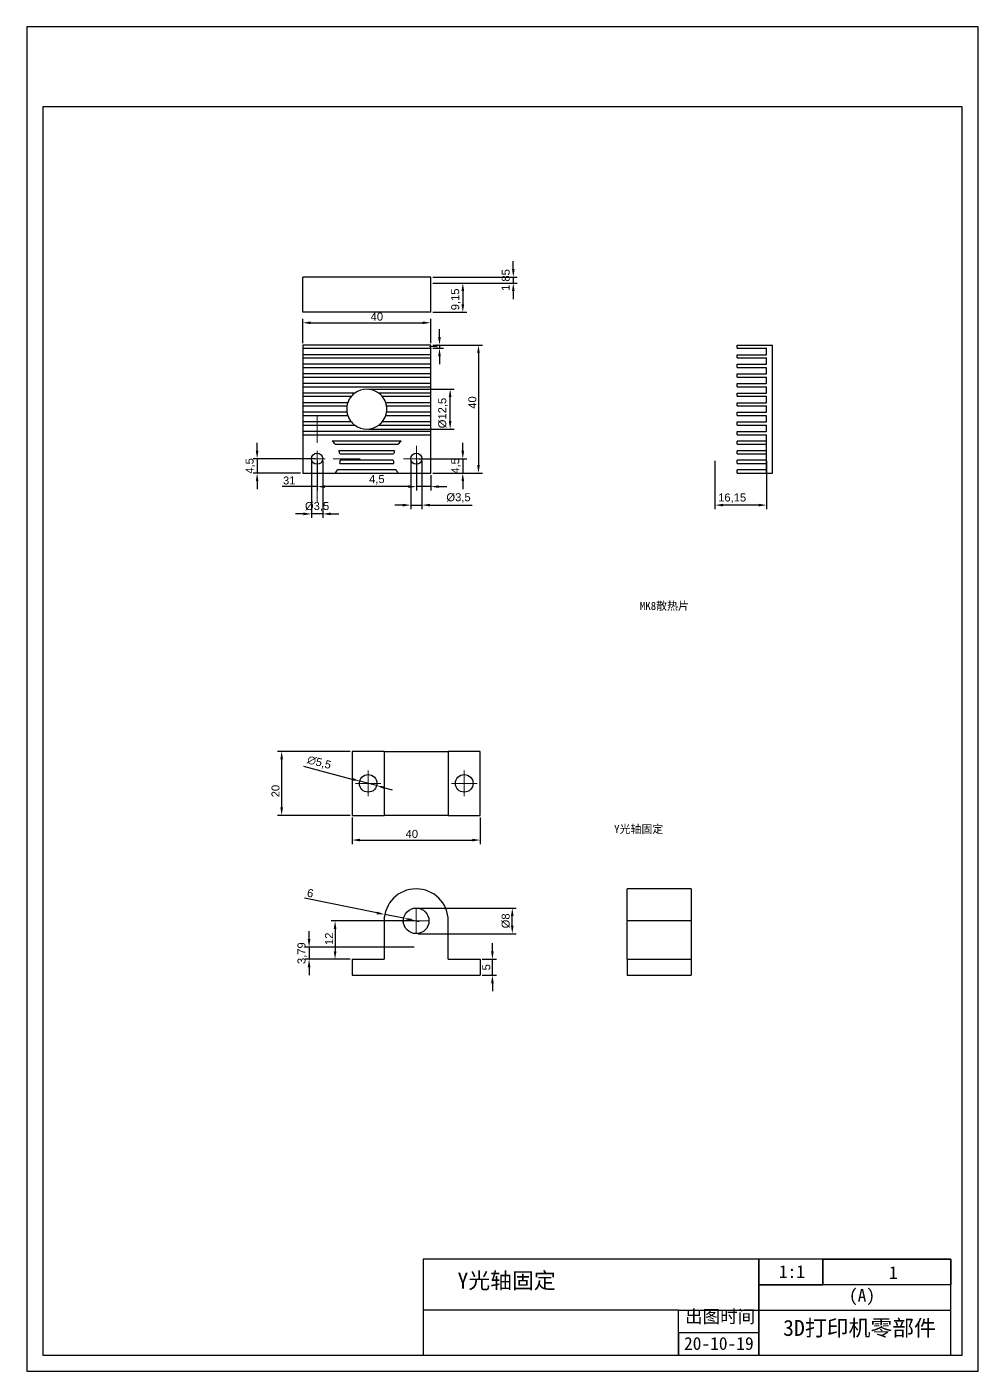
# Model space of a CAD drawing. Header units: millimetres. Extents: x -9 to 2385, y -1365 to 512.
# Drawn here: x 1450.6 to 1747.6, y -385.8 to 34.2 of the extents above; entities that cross this region are included whole.
import ezdxf

# ---------------------------------------------------------------- set-up
doc = ezdxf.new("R2010")
doc.units = ezdxf.units.MM
doc.styles.get("Standard").update_dxf_attribs({"font": 'arial.ttf'})
doc.dimstyles.new('ISO-25', dxfattribs={"dimtxt": 2.5, "dimasz": 2.5, "dimexe": 1.25, "dimexo": 0.625, "dimtad": 1, "dimtxsty": 'Standard', "dimcen": 2.5, "dimclrd": 1, "dimclre": 1, "dimclrt": 1, "dimadec": 0, "dimazin": 0, "dimtfac": 1, "dimtmove": 0, "dimatfit": 3, "dimfxl": 1, "dimtfillclr": 1, "dimarcsym": 0})

# ---------------------------------------------------------------- blocks, each defined once
blk = doc.blocks.new('*D246')
at = {"color": 1, "linetype": 'Continuous', "lineweight": -2, "transparency": 16777216}
for p, q in [((1536.67, -64.65), (1536.67, -57.05)), ((1539.17, -58.3), (1574.17, -58.3)), ((1576.67, -64.65), (1576.67, -57.05))]:
    blk.add_line(p, q, dxfattribs=at)
at = {"color": 1, "linetype": 'Continuous', "transparency": 16777216}
for points in [[(1539.17, -57.88), (1539.17, -58.71), (1536.67, -58.3)], [(1574.17, -57.88), (1574.17, -58.71), (1576.67, -58.3)]]:
    blk.add_solid(points, dxfattribs=at)
at = {"layer": 'Defpoints', "color": 0, "linetype": 'Continuous', "transparency": 16777216}
for p in [(1576.67, -58.3), (1536.67, -65.27), (1576.67, -65.27)]:
    blk.add_point(p, dxfattribs=at)
at = {"color": 1, "linetype": 'Continuous', "lineweight": 18, "transparency": 16777216, "insert": (1559.82, -55.12), "char_height": 2.5, "attachment_point": 2}
blk.add_mtext('40', dxfattribs=at)
blk = doc.blocks.new('*D247')
at = {"color": 1, "linetype": 'Continuous', "lineweight": -2, "transparency": 16777216}
for p, q in [((1577.29, -65.27), (1592.81, -65.27)), ((1591.56, -67.77), (1591.56, -102.77)), ((1577.29, -105.27), (1592.81, -105.27))]:
    blk.add_line(p, q, dxfattribs=at)
at = {"color": 1, "linetype": 'Continuous', "transparency": 16777216}
for points in [[(1591.15, -67.77), (1591.98, -67.77), (1591.56, -65.27)], [(1591.15, -102.77), (1591.98, -102.77), (1591.56, -105.27)]]:
    blk.add_solid(points, dxfattribs=at)
at = {"layer": 'Defpoints', "color": 0, "linetype": 'Continuous', "transparency": 16777216}
for p in [(1576.67, -65.27), (1576.67, -105.27), (1591.56, -105.27)]:
    blk.add_point(p, dxfattribs=at)
at = {"color": 1, "linetype": 'Continuous', "lineweight": 18, "transparency": 16777216, "insert": (1588.39, -83.22), "char_height": 2.5, "attachment_point": 2, "rotation": 90}
blk.add_mtext('40', dxfattribs=at)
blk = doc.blocks.new('*D248')
at = {"color": 1, "linetype": 'Continuous', "lineweight": -2, "transparency": 16777216}
for p, q in [((1557.29, -79.02), (1583.96, -79.02)), ((1582.71, -89.02), (1582.71, -81.52)), ((1557.29, -91.52), (1583.96, -91.52))]:
    blk.add_line(p, q, dxfattribs=at)
at = {"color": 1, "linetype": 'Continuous', "transparency": 16777216}
for points in [[(1582.29, -81.52), (1583.13, -81.52), (1582.71, -79.02)], [(1582.29, -89.02), (1583.13, -89.02), (1582.71, -91.52)]]:
    blk.add_solid(points, dxfattribs=at)
at = {"layer": 'Defpoints', "color": 0, "linetype": 'Continuous', "transparency": 16777216}
for p in [(1556.67, -79.02), (1582.71, -79.02), (1556.67, -91.52)]:
    blk.add_point(p, dxfattribs=at)
at = {"color": 1, "linetype": 'Continuous', "lineweight": 18, "transparency": 16777216, "insert": (1579, -86.5), "char_height": 2.5, "attachment_point": 2, "rotation": 90}
blk.add_mtext('%%c12,5', dxfattribs=at)
blk = doc.blocks.new('*D249')
at = {"color": 1, "linetype": 'Continuous', "lineweight": -2, "transparency": 16777216}
for p, q in [((1579.39, -62.77), (1579.39, -60.27)), ((1577.29, -65.27), (1580.64, -65.27)), ((1577.29, -66.27), (1580.64, -66.27)), ((1579.39, -65.27), (1579.39, -66.27)), ((1579.39, -68.77), (1579.39, -71.27))]:
    blk.add_line(p, q, dxfattribs=at)
at = {"color": 1, "linetype": 'Continuous', "transparency": 16777216}
for points in [[(1578.97, -62.77), (1579.81, -62.77), (1579.39, -65.27)], [(1578.97, -68.77), (1579.81, -68.77), (1579.39, -66.27)]]:
    blk.add_solid(points, dxfattribs=at)
at = {"layer": 'Defpoints', "color": 0, "linetype": 'Continuous', "transparency": 16777216}
for p in [(1576.67, -65.27), (1576.67, -66.27), (1579.39, -66.27)]:
    blk.add_point(p, dxfattribs=at)
at = {"color": 1, "linetype": 'Continuous', "lineweight": 18, "transparency": 16777216, "insert": (1576.25, -65.77), "char_height": 2.5, "attachment_point": 2, "rotation": 90}
blk.add_mtext('1', dxfattribs=at)
blk = doc.blocks.new('*D250')
at = {"color": 1, "linetype": 'Continuous', "lineweight": -2, "transparency": 16777216}
for p, q in [((1570.42, -101.4), (1570.42, -116.52)), ((1573.92, -101.4), (1573.92, -116.52)), ((1567.92, -115.27), (1565.42, -115.27)), ((1570.42, -115.27), (1573.92, -115.27)), ((1576.42, -115.27), (1589.61, -115.27))]:
    blk.add_line(p, q, dxfattribs=at)
at = {"color": 1, "linetype": 'Continuous', "transparency": 16777216}
for points in [[(1567.92, -114.85), (1567.92, -115.69), (1570.42, -115.27)], [(1576.42, -114.85), (1576.42, -115.69), (1573.92, -115.27)]]:
    blk.add_solid(points, dxfattribs=at)
at = {"layer": 'Defpoints', "color": 0, "linetype": 'Continuous', "transparency": 16777216}
for p in [(1570.42, -100.77), (1573.92, -100.77), (1570.42, -115.27)]:
    blk.add_point(p, dxfattribs=at)
at = {"color": 1, "linetype": 'Continuous', "lineweight": 18, "transparency": 16777216, "insert": (1585.34, -111.56), "char_height": 2.5, "attachment_point": 2}
blk.add_mtext('%%c3,5', dxfattribs=at)
blk = doc.blocks.new('*D251')
at = {"color": 1, "linetype": 'Continuous', "lineweight": -2, "transparency": 16777216}
for p, q in [((1539.42, -101.4), (1539.42, -119.27)), ((1542.92, -101.4), (1542.92, -119.27)), ((1536.92, -118.02), (1534.42, -118.02)), ((1542.92, -118.02), (1539.42, -118.02)), ((1545.42, -118.02), (1547.92, -118.02))]:
    blk.add_line(p, q, dxfattribs=at)
at = {"color": 1, "linetype": 'Continuous', "transparency": 16777216}
for points in [[(1536.92, -117.6), (1536.92, -118.43), (1539.42, -118.02)], [(1545.42, -117.6), (1545.42, -118.43), (1542.92, -118.02)]]:
    blk.add_solid(points, dxfattribs=at)
at = {"layer": 'Defpoints', "color": 0, "linetype": 'Continuous', "transparency": 16777216}
for p in [(1539.42, -100.77), (1542.92, -100.77), (1539.42, -118.02)]:
    blk.add_point(p, dxfattribs=at)
at = {"color": 1, "linetype": 'Continuous', "lineweight": 18, "transparency": 16777216, "insert": (1541.17, -114.3), "char_height": 2.5, "attachment_point": 2}
blk.add_mtext('%%c3,5', dxfattribs=at)
blk = doc.blocks.new('*D252')
at = {"color": 1, "linetype": 'Continuous', "lineweight": -2, "transparency": 16777216}
for p, q in [((1541.17, -101.4), (1541.17, -110.75)), ((1572.17, -101.4), (1572.17, -110.75)), ((1541.17, -109.5), (1530.31, -109.5)), ((1569.67, -109.5), (1543.67, -109.5))]:
    blk.add_line(p, q, dxfattribs=at)
at = {"color": 1, "linetype": 'Continuous', "transparency": 16777216}
for points in [[(1543.67, -109.08), (1543.67, -109.91), (1541.17, -109.5)], [(1569.67, -109.08), (1569.67, -109.91), (1572.17, -109.5)]]:
    blk.add_solid(points, dxfattribs=at)
at = {"layer": 'Defpoints', "color": 0, "linetype": 'Continuous', "transparency": 16777216}
for p in [(1541.17, -100.77), (1572.17, -100.77), (1572.17, -109.5)]:
    blk.add_point(p, dxfattribs=at)
at = {"color": 1, "linetype": 'Continuous', "lineweight": 18, "transparency": 16777216, "insert": (1532.48, -106.32), "char_height": 2.5, "attachment_point": 2}
blk.add_mtext('31', dxfattribs=at)
blk = doc.blocks.new('*D253')
at = {"color": 1, "linetype": 'Continuous', "lineweight": -2, "transparency": 16777216}
for p, q in [((1572.17, -101.4), (1572.17, -110.75)), ((1576.67, -105.9), (1576.67, -110.75)), ((1569.67, -109.5), (1556.86, -109.5)), ((1576.67, -109.5), (1572.17, -109.5)), ((1579.17, -109.5), (1581.67, -109.5))]:
    blk.add_line(p, q, dxfattribs=at)
at = {"color": 1, "linetype": 'Continuous', "transparency": 16777216}
for points in [[(1569.67, -109.08), (1569.67, -109.91), (1572.17, -109.5)], [(1579.17, -109.08), (1579.17, -109.91), (1576.67, -109.5)]]:
    blk.add_solid(points, dxfattribs=at)
at = {"layer": 'Defpoints', "color": 0, "linetype": 'Continuous', "transparency": 16777216}
for p in [(1572.17, -100.77), (1576.67, -105.27), (1576.67, -109.5)]:
    blk.add_point(p, dxfattribs=at)
at = {"color": 1, "linetype": 'Continuous', "lineweight": 18, "transparency": 16777216, "insert": (1559.82, -105.88), "char_height": 2.5, "attachment_point": 2}
blk.add_mtext('4,5', dxfattribs=at)
blk = doc.blocks.new('*D254')
at = {"color": 1, "linetype": 'Continuous', "lineweight": -2, "transparency": 16777216}
for p, q in [((1586.67, -98.27), (1586.67, -95.77)), ((1572.79, -100.77), (1587.92, -100.77)), ((1586.67, -100.77), (1586.67, -105.27)), ((1577.29, -105.27), (1587.92, -105.27)), ((1586.67, -107.77), (1586.67, -110.27))]:
    blk.add_line(p, q, dxfattribs=at)
at = {"color": 1, "linetype": 'Continuous', "transparency": 16777216}
for points in [[(1586.25, -98.27), (1587.09, -98.27), (1586.67, -100.77)], [(1586.25, -107.77), (1587.09, -107.77), (1586.67, -105.27)]]:
    blk.add_solid(points, dxfattribs=at)
at = {"layer": 'Defpoints', "color": 0, "linetype": 'Continuous', "transparency": 16777216}
for p in [(1572.17, -100.77), (1576.67, -105.27), (1586.67, -105.27)]:
    blk.add_point(p, dxfattribs=at)
at = {"color": 1, "linetype": 'Continuous', "lineweight": 18, "transparency": 16777216, "insert": (1583.05, -103.02), "char_height": 2.5, "attachment_point": 2, "rotation": 90}
blk.add_mtext('4,5', dxfattribs=at)
blk = doc.blocks.new('*D255')
at = {"color": 1, "linetype": 'Continuous', "lineweight": -2, "transparency": 16777216}
for p, q in [((1522.45, -98.27), (1522.45, -95.77)), ((1540.54, -100.77), (1521.2, -100.77)), ((1522.45, -100.77), (1522.45, -105.27)), ((1536.04, -105.27), (1521.2, -105.27)), ((1522.45, -107.77), (1522.45, -110.27))]:
    blk.add_line(p, q, dxfattribs=at)
at = {"color": 1, "linetype": 'Continuous', "transparency": 16777216}
for points in [[(1522.03, -98.27), (1522.86, -98.27), (1522.45, -100.77)], [(1522.03, -107.77), (1522.86, -107.77), (1522.45, -105.27)]]:
    blk.add_solid(points, dxfattribs=at)
at = {"layer": 'Defpoints', "color": 0, "linetype": 'Continuous', "transparency": 16777216}
for p in [(1541.17, -100.77), (1522.45, -105.27), (1536.67, -105.27)]:
    blk.add_point(p, dxfattribs=at)
at = {"color": 1, "linetype": 'Continuous', "lineweight": 18, "transparency": 16777216, "insert": (1518.83, -103.02), "char_height": 2.5, "attachment_point": 2, "rotation": 90}
blk.add_mtext('4,5', dxfattribs=at)
blk = doc.blocks.new('SW_CENTERMARKSYMBOL_0')
at = {"color": 0, "linetype": 'Continuous', "lineweight": 0}
for p, q in [((0, 5), (0, 13.5)), ((-5, 0), (-13.5, 0)), ((0, 0), (-2.5, 0)), ((0, 0), (0, 2.5)), ((0, 0), (0, -2.5)), ((0, 0), (2.5, 0)), ((5, 0), (13.5, 0)), ((0, -5), (0, -13.5))]:
    blk.add_line(p, q, dxfattribs=at)
blk = doc.blocks.new('SW_CENTERMARKSYMBOL_1')
at = {"color": 0, "linetype": 'Continuous', "lineweight": 0}
for p, q in [((-2.5, 0), (-4, 0)), ((0, 0), (-2.5, 0)), ((0, 2.5), (0, 4)), ((0, 0), (0, 2.5)), ((0, 0), (0, -2.5)), ((0, 0), (2.5, 0)), ((2.5, 0), (4, 0)), ((0, -2.5), (0, -4))]:
    blk.add_line(p, q, dxfattribs=at)
blk = doc.blocks.new('*D256')
at = {"color": 1, "linetype": 'Continuous', "lineweight": -2, "transparency": 16777216}
for p, q in [((1602.43, -41.53), (1602.43, -39.03)), ((1577.29, -44.03), (1603.68, -44.03)), ((1577.29, -45.88), (1603.68, -45.88)), ((1602.43, -44.03), (1602.43, -45.88)), ((1602.43, -48.38), (1602.43, -50.88))]:
    blk.add_line(p, q, dxfattribs=at)
at = {"color": 1, "linetype": 'Continuous', "transparency": 16777216}
for points in [[(1602.02, -41.53), (1602.85, -41.53), (1602.43, -44.03)], [(1602.02, -48.38), (1602.85, -48.38), (1602.43, -45.88)]]:
    blk.add_solid(points, dxfattribs=at)
at = {"layer": 'Defpoints', "color": 0, "linetype": 'Continuous', "transparency": 16777216}
for p in [(1576.67, -44.03), (1576.67, -45.88), (1602.43, -45.88)]:
    blk.add_point(p, dxfattribs=at)
at = {"color": 1, "linetype": 'Continuous', "lineweight": 18, "transparency": 16777216, "insert": (1598.8, -44.95), "char_height": 2.5, "attachment_point": 2, "rotation": 90}
blk.add_mtext('1,85', dxfattribs=at)
blk = doc.blocks.new('*D257')
at = {"color": 1, "linetype": 'Continuous', "lineweight": -2, "transparency": 16777216}
for p, q in [((1577.29, -45.88), (1587.92, -45.88)), ((1586.67, -48.38), (1586.67, -52.53)), ((1577.29, -55.03), (1587.92, -55.03))]:
    blk.add_line(p, q, dxfattribs=at)
at = {"color": 1, "linetype": 'Continuous', "transparency": 16777216}
for points in [[(1586.25, -48.38), (1587.09, -48.38), (1586.67, -45.88)], [(1586.25, -52.53), (1587.09, -52.53), (1586.67, -55.03)]]:
    blk.add_solid(points, dxfattribs=at)
at = {"layer": 'Defpoints', "color": 0, "linetype": 'Continuous', "transparency": 16777216}
for p in [(1576.67, -45.88), (1576.67, -55.03), (1586.67, -55.03)]:
    blk.add_point(p, dxfattribs=at)
at = {"color": 1, "linetype": 'Continuous', "lineweight": 18, "transparency": 16777216, "insert": (1583.04, -50.99), "char_height": 2.5, "attachment_point": 2, "rotation": 90}
blk.add_mtext('9,15', dxfattribs=at)
blk = doc.blocks.new('*D258')
at = {"color": 1, "linetype": 'Continuous', "lineweight": -2, "transparency": 16777216}
for p, q in [((1665.39, -101.4), (1665.39, -116.52)), ((1681.54, -101.4), (1681.54, -116.52)), ((1679.04, -115.27), (1667.89, -115.27))]:
    blk.add_line(p, q, dxfattribs=at)
at = {"color": 1, "linetype": 'Continuous', "transparency": 16777216}
for points in [[(1667.89, -114.85), (1667.89, -115.69), (1665.39, -115.27)], [(1679.04, -114.85), (1679.04, -115.69), (1681.54, -115.27)]]:
    blk.add_solid(points, dxfattribs=at)
at = {"layer": 'Defpoints', "color": 0, "linetype": 'Continuous', "transparency": 16777216}
for p in [(1665.39, -100.77), (1681.54, -100.77), (1665.39, -115.27)]:
    blk.add_point(p, dxfattribs=at)
at = {"color": 1, "linetype": 'Continuous', "lineweight": 18, "transparency": 16777216, "insert": (1670.77, -111.64), "char_height": 2.5, "attachment_point": 2}
blk.add_mtext('16,15', dxfattribs=at)
blk = doc.blocks.new('*D266')
at = {"color": 1, "linetype": 'Continuous', "lineweight": -2, "transparency": 16777216}
for p, q in [((1595.91, -254.67), (1595.91, -252.17)), ((1592.74, -257.17), (1597.16, -257.17)), ((1595.91, -262.17), (1595.91, -257.17)), ((1592.74, -262.17), (1597.16, -262.17)), ((1595.91, -264.67), (1595.91, -267.17))]:
    blk.add_line(p, q, dxfattribs=at)
at = {"color": 1, "linetype": 'Continuous', "transparency": 16777216}
for points in [[(1595.49, -254.67), (1596.33, -254.67), (1595.91, -257.17)], [(1595.49, -264.67), (1596.33, -264.67), (1595.91, -262.17)]]:
    blk.add_solid(points, dxfattribs=at)
at = {"layer": 'Defpoints', "color": 0, "linetype": 'Continuous', "transparency": 16777216}
for p in [(1592.11, -257.17), (1595.91, -257.17), (1592.11, -262.17)]:
    blk.add_point(p, dxfattribs=at)
at = {"color": 1, "linetype": 'Continuous', "lineweight": 18, "transparency": 16777216, "insert": (1592.74, -259.67), "char_height": 2.5, "attachment_point": 2, "rotation": 90}
blk.add_mtext('5', dxfattribs=at)
blk = doc.blocks.new('*D267')
at = {"color": 1, "linetype": 'Continuous', "lineweight": -2, "transparency": 16777216}
for p, q in [((1572.74, -241.17), (1603.36, -241.17)), ((1602.11, -246.67), (1602.11, -243.67)), ((1572.74, -249.17), (1603.36, -249.17))]:
    blk.add_line(p, q, dxfattribs=at)
at = {"color": 1, "linetype": 'Continuous', "transparency": 16777216}
for points in [[(1601.7, -243.67), (1602.53, -243.67), (1602.11, -241.17)], [(1601.7, -246.67), (1602.53, -246.67), (1602.11, -249.17)]]:
    blk.add_solid(points, dxfattribs=at)
at = {"layer": 'Defpoints', "color": 0, "linetype": 'Continuous', "transparency": 16777216}
for p in [(1572.11, -241.17), (1602.11, -241.17), (1572.11, -249.17)]:
    blk.add_point(p, dxfattribs=at)
at = {"color": 1, "linetype": 'Continuous', "lineweight": 18, "transparency": 16777216, "insert": (1598.79, -245.17), "char_height": 2.5, "attachment_point": 2, "rotation": 90}
blk.add_mtext('%%c8', dxfattribs=at)
blk = doc.blocks.new('*D268')
at = {"color": 1, "linetype": 'Continuous', "lineweight": -2, "transparency": 16777216}
for p, q in [((1538.67, -250.87), (1538.67, -248.37)), ((1571.49, -253.37), (1537.42, -253.37)), ((1538.67, -253.37), (1538.67, -257.17)), ((1551.49, -257.17), (1537.42, -257.17)), ((1538.67, -259.67), (1538.67, -262.17))]:
    blk.add_line(p, q, dxfattribs=at)
at = {"color": 1, "linetype": 'Continuous', "transparency": 16777216}
for points in [[(1538.25, -250.87), (1539.09, -250.87), (1538.67, -253.37)], [(1538.25, -259.67), (1539.09, -259.67), (1538.67, -257.17)]]:
    blk.add_solid(points, dxfattribs=at)
at = {"layer": 'Defpoints', "color": 0, "linetype": 'Continuous', "transparency": 16777216}
for p in [(1572.11, -253.37), (1538.67, -257.17), (1552.11, -257.17)]:
    blk.add_point(p, dxfattribs=at)
at = {"color": 1, "linetype": 'Continuous', "lineweight": 18, "transparency": 16777216, "insert": (1535.04, -255.27), "char_height": 2.5, "attachment_point": 2, "rotation": 90}
blk.add_mtext('3,79', dxfattribs=at)
blk = doc.blocks.new('*D269')
at = {"color": 1, "linetype": 'Continuous', "lineweight": -2, "transparency": 16777216}
for p, q in [((1571.49, -245.17), (1545.54, -245.17)), ((1546.79, -247.67), (1546.79, -254.67)), ((1551.49, -257.17), (1545.54, -257.17))]:
    blk.add_line(p, q, dxfattribs=at)
at = {"color": 1, "linetype": 'Continuous', "transparency": 16777216}
for points in [[(1546.37, -247.67), (1547.21, -247.67), (1546.79, -245.17)], [(1546.37, -254.67), (1547.21, -254.67), (1546.79, -257.17)]]:
    blk.add_solid(points, dxfattribs=at)
at = {"layer": 'Defpoints', "color": 0, "linetype": 'Continuous', "transparency": 16777216}
for p in [(1572.11, -245.17), (1546.79, -257.17), (1552.11, -257.17)]:
    blk.add_point(p, dxfattribs=at)
at = {"color": 1, "linetype": 'Continuous', "lineweight": 18, "transparency": 16777216, "insert": (1543.66, -250.77), "char_height": 2.5, "attachment_point": 2, "rotation": 90}
blk.add_mtext('12', dxfattribs=at)
blk = doc.blocks.new('*D270')
at = {"color": 1, "linetype": 'Continuous', "lineweight": -2, "transparency": 16777216}
for p, q in [((1559.86, -242.69), (1537.25, -238.11)), ((1568.19, -244.37), (1562.31, -243.18)), ((1562.19, -243.79), (1562.06, -244.41)), ((1568.07, -244.98), (1567.94, -245.6)), ((1570.64, -244.87), (1573.09, -245.36))]:
    blk.add_line(p, q, dxfattribs=at)
at = {"color": 1, "linetype": 'Continuous', "transparency": 16777216}
for points in [[(1559.94, -242.28), (1559.78, -243.09), (1562.31, -243.18)], [(1570.73, -244.46), (1570.56, -245.28), (1568.19, -244.37)]]:
    blk.add_solid(points, dxfattribs=at)
at = {"layer": 'Defpoints', "color": 0, "linetype": 'Continuous', "transparency": 16777216}
for p in [(1562.31, -243.18), (1562.31, -243.18), (1568.19, -244.37)]:
    blk.add_point(p, dxfattribs=at)
at = {"color": 1, "linetype": 'Continuous', "lineweight": 18, "transparency": 16777216, "insert": (1539.3, -235.28), "char_height": 2.5, "attachment_point": 2, "rotation": 348.5572}
blk.add_mtext('6', dxfattribs=at)
blk = doc.blocks.new('SW_CENTERMARKSYMBOL_2')
at = {"color": 0, "linetype": 'Continuous', "lineweight": 0}
for p, q in [((-2.5, 0), (-4, 0)), ((0, 0), (-2.5, 0)), ((0, 2.5), (0, 4)), ((0, 0), (0, 2.5)), ((0, 0), (0, -2.5)), ((0, 0), (2.5, 0)), ((2.5, 0), (4, 0)), ((0, -2.5), (0, -4))]:
    blk.add_line(p, q, dxfattribs=at)
blk = doc.blocks.new('*D271')
at = {"color": 1, "linetype": 'Continuous', "lineweight": -2, "transparency": 16777216}
for p, q in [((1552.11, -212.84), (1552.11, -221.17)), ((1592.11, -212.84), (1592.11, -221.17)), ((1554.61, -219.92), (1589.61, -219.92))]:
    blk.add_line(p, q, dxfattribs=at)
at = {"color": 1, "linetype": 'Continuous', "transparency": 16777216}
for points in [[(1554.61, -219.5), (1554.61, -220.34), (1552.11, -219.92)], [(1589.61, -219.5), (1589.61, -220.34), (1592.11, -219.92)]]:
    blk.add_solid(points, dxfattribs=at)
at = {"layer": 'Defpoints', "color": 0, "linetype": 'Continuous', "transparency": 16777216}
for p in [(1552.11, -212.21), (1592.11, -212.21), (1592.11, -219.92)]:
    blk.add_point(p, dxfattribs=at)
at = {"color": 1, "linetype": 'Continuous', "lineweight": 18, "transparency": 16777216, "insert": (1570.75, -216.74), "char_height": 2.5, "attachment_point": 2}
blk.add_mtext('40', dxfattribs=at)
blk = doc.blocks.new('*D272')
at = {"color": 1, "linetype": 'Continuous', "lineweight": -2, "transparency": 16777216}
for p, q in [((1551.49, -192.21), (1528.86, -192.21)), ((1530.11, -194.71), (1530.11, -209.71)), ((1551.49, -212.21), (1528.86, -212.21))]:
    blk.add_line(p, q, dxfattribs=at)
at = {"color": 1, "linetype": 'Continuous', "transparency": 16777216}
for points in [[(1529.7, -194.71), (1530.53, -194.71), (1530.11, -192.21)], [(1529.7, -209.71), (1530.53, -209.71), (1530.11, -212.21)]]:
    blk.add_solid(points, dxfattribs=at)
at = {"layer": 'Defpoints', "color": 0, "linetype": 'Continuous', "transparency": 16777216}
for p in [(1552.11, -192.21), (1530.11, -212.21), (1552.11, -212.21)]:
    blk.add_point(p, dxfattribs=at)
at = {"color": 1, "linetype": 'Continuous', "lineweight": 18, "transparency": 16777216, "insert": (1526.93, -204.61), "char_height": 2.5, "attachment_point": 2, "rotation": 90}
blk.add_mtext('20', dxfattribs=at)
blk = doc.blocks.new('*D273')
at = {"color": 1, "linetype": 'Continuous', "lineweight": -2, "transparency": 16777216}
for p, q in [((1536.96, -196.81), (1552.04, -200.85)), ((1559.77, -202.92), (1554.46, -201.5)), ((1562.18, -203.57), (1564.6, -204.22))]:
    blk.add_line(p, q, dxfattribs=at)
at = {"color": 1, "linetype": 'Continuous', "transparency": 16777216}
for points in [[(1552.15, -200.45), (1551.93, -201.26), (1554.46, -201.5)], [(1562.29, -203.17), (1562.08, -203.97), (1559.77, -202.92)]]:
    blk.add_solid(points, dxfattribs=at)
at = {"layer": 'Defpoints', "color": 0, "linetype": 'Continuous', "transparency": 16777216}
for p in [(1554.46, -201.5), (1559.77, -202.92)]:
    blk.add_point(p, dxfattribs=at)
at = {"color": 1, "linetype": 'Continuous', "lineweight": 18, "transparency": 16777216, "insert": (1538.53, -193.39), "char_height": 2.5, "attachment_point": 1, "rotation": 345}
blk.add_mtext('∅5,5', dxfattribs=at)
blk = doc.blocks.new('SW_CENTERMARKSYMBOL_3')
at = {"color": 0, "linetype": 'Continuous', "lineweight": 0}
for p, q in [((-2.5, 0), (-4, 0)), ((0, 0), (-2.5, 0)), ((0, 2.5), (0, 4)), ((0, 0), (0, 2.5)), ((0, 0), (0, -2.5)), ((0, 0), (2.5, 0)), ((2.5, 0), (4, 0)), ((0, -2.5), (0, -4))]:
    blk.add_line(p, q, dxfattribs=at)
blk = doc.blocks.new('SW_CENTERMARKSYMBOL_4')
at = {"color": 0, "linetype": 'Continuous', "lineweight": 0}
for p, q in [((-2.5, 0), (-4, 0)), ((0, 0), (-2.5, 0)), ((0, 2.5), (0, 4)), ((0, 0), (0, 2.5)), ((0, 0), (0, -2.5)), ((0, 0), (2.5, 0)), ((2.5, 0), (4, 0)), ((0, -2.5), (0, -4))]:
    blk.add_line(p, q, dxfattribs=at)

msp = doc.modelspace()

# ---------------------------------------------------------------- linework, layer by layer
at = {"color": 7, "linetype": 'Continuous', "lineweight": 25}
for p, q in [((1576.6694, -44.0266), (1536.6694, -44.0266)), ((1536.6694, -55.0266), (1536.6694, -44.0266)), ((1576.6694, -55.0266), (1576.6694, -44.0266)), ((1576.6694, -55.0266), (1536.6694, -55.0266)), ((1576.6694, -65.2705), (1536.6694, -65.2705)), ((1536.6694, -65.2705), (1536.6694, -66.2705)), ((1536.6694, -66.2705), (1576.6694, -66.2705)), ((1536.6694, -66.2705), (1536.6694, -68.2705)), ((1576.6694, -66.2705), (1576.6694, -65.2705)), ((1576.6694, -68.2705), (1576.6694, -66.2705)), ((1672.385, -66.2705), (1672.385, -65.2705)), ((1672.385, -65.2705), (1683.385, -65.2705)), ((1672.385, -66.2705), (1681.535, -66.2705)), ((1681.535, -68.2705), (1681.535, -66.2705)), ((1683.385, -105.2705), (1683.385, -65.2705)), ((1576.6694, -68.2705), (1536.6694, -68.2705)), ((1536.6694, -68.2705), (1536.6694, -69.2705)), ((1536.6694, -69.2705), (1576.6694, -69.2705)), ((1536.6694, -69.2705), (1536.6694, -71.2705)), ((1576.6694, -71.2705), (1536.6694, -71.2705)), ((1536.6694, -71.2705), (1536.6694, -72.2705)), ((1576.6694, -69.2705), (1576.6694, -68.2705)), ((1576.6694, -71.2705), (1576.6694, -69.2705)), ((1576.6694, -72.2705), (1576.6694, -71.2705)), ((1672.385, -69.2705), (1672.385, -68.2705)), ((1672.385, -68.2705), (1681.535, -68.2705)), ((1672.385, -69.2705), (1681.535, -69.2705)), ((1672.385, -72.2705), (1672.385, -71.2705)), ((1672.385, -71.2705), (1681.535, -71.2705)), ((1681.535, -71.2705), (1681.535, -69.2705)), ((1536.6694, -72.2705), (1576.6694, -72.2705)), ((1536.6694, -72.2705), (1536.6694, -74.2705)), ((1576.6694, -74.2705), (1536.6694, -74.2705)), ((1536.6694, -74.2705), (1536.6694, -75.2705)), ((1536.6694, -75.2705), (1576.6694, -75.2705)), ((1536.6694, -75.2705), (1536.6694, -77.2705)), ((1576.6694, -74.2705), (1576.6694, -72.2705)), ((1576.6694, -75.2705), (1576.6694, -74.2705)), ((1576.6694, -77.2705), (1576.6694, -75.2705)), ((1672.385, -72.2705), (1681.535, -72.2705)), ((1672.385, -75.2705), (1672.385, -74.2705)), ((1672.385, -74.2705), (1681.535, -74.2705)), ((1672.385, -75.2705), (1681.535, -75.2705)), ((1681.535, -74.2705), (1681.535, -72.2705)), ((1681.535, -77.2705), (1681.535, -75.2705)), ((1576.6694, -77.2705), (1536.6694, -77.2705)), ((1536.6694, -77.2705), (1536.6694, -78.2705)), ((1536.6694, -78.2705), (1576.6694, -78.2705)), ((1536.6694, -78.2705), (1536.6694, -80.2705)), ((1576.6694, -78.2705), (1576.6694, -77.2705)), ((1576.6694, -80.2705), (1576.6694, -78.2705)), ((1672.385, -78.2705), (1672.385, -77.2705)), ((1672.385, -77.2705), (1681.535, -77.2705)), ((1672.385, -78.2705), (1681.535, -78.2705)), ((1681.535, -80.2705), (1681.535, -78.2705)), ((1552.9194, -80.2705), (1536.6694, -80.2705)), ((1536.6694, -80.2705), (1536.6694, -81.2705)), ((1536.6694, -81.2705), (1551.8671, -81.2705)), ((1536.6694, -81.2705), (1536.6694, -83.2705)), ((1550.7481, -83.2705), (1536.6694, -83.2705)), ((1536.6694, -83.2705), (1536.6694, -84.2705)), ((1576.6694, -80.2705), (1560.4194, -80.2705)), ((1561.4718, -81.2705), (1576.6694, -81.2705)), ((1576.6694, -83.2705), (1562.5908, -83.2705)), ((1576.6694, -81.2705), (1576.6694, -80.2705)), ((1576.6694, -83.2705), (1576.6694, -81.2705)), ((1576.6694, -84.2705), (1576.6694, -83.2705)), ((1672.385, -81.2705), (1672.385, -80.2705)), ((1672.385, -80.2705), (1681.535, -80.2705)), ((1672.385, -81.2705), (1681.535, -81.2705)), ((1672.385, -84.2705), (1672.385, -83.2705)), ((1672.385, -83.2705), (1681.535, -83.2705)), ((1681.535, -83.2705), (1681.535, -81.2705)), ((1536.6694, -84.2705), (1550.4999, -84.2705)), ((1536.6694, -84.2705), (1536.6694, -86.2705)), ((1550.4999, -86.2705), (1536.6694, -86.2705)), ((1536.6694, -86.2705), (1536.6694, -87.2705)), ((1536.6694, -87.2705), (1550.7481, -87.2705)), ((1536.6694, -87.2705), (1536.6694, -89.2705)), ((1562.5908, -87.2705), (1576.6694, -87.2705)), ((1562.8389, -84.2705), (1576.6694, -84.2705)), ((1576.6694, -86.2705), (1562.8389, -86.2705)), ((1576.6694, -86.2705), (1576.6694, -84.2705)), ((1576.6694, -87.2705), (1576.6694, -86.2705)), ((1576.6694, -89.2705), (1576.6694, -87.2705)), ((1672.385, -84.2705), (1681.535, -84.2705)), ((1672.385, -87.2705), (1672.385, -86.2705)), ((1672.385, -86.2705), (1681.535, -86.2705)), ((1672.385, -87.2705), (1681.535, -87.2705)), ((1681.535, -86.2705), (1681.535, -84.2705)), ((1681.535, -89.2705), (1681.535, -87.2705)), ((1551.8671, -89.2705), (1536.6694, -89.2705)), ((1536.6694, -89.2705), (1536.6694, -90.2705)), ((1536.6694, -90.2705), (1552.9194, -90.2705)), ((1536.6694, -90.2705), (1536.6694, -92.2705)), ((1576.6694, -92.2705), (1536.6694, -92.2705)), ((1536.6694, -92.2705), (1536.6694, -93.2705)), ((1560.4194, -90.2705), (1576.6694, -90.2705)), ((1576.6694, -89.2705), (1561.4718, -89.2705)), ((1576.6694, -90.2705), (1576.6694, -89.2705)), ((1576.6694, -92.2705), (1576.6694, -90.2705)), ((1576.6694, -93.2705), (1576.6694, -92.2705)), ((1672.385, -90.2705), (1672.385, -89.2705)), ((1672.385, -89.2705), (1681.535, -89.2705)), ((1672.385, -90.2705), (1681.535, -90.2705)), ((1672.385, -93.2705), (1672.385, -92.2705)), ((1672.385, -92.2705), (1681.535, -92.2705)), ((1681.535, -92.2705), (1681.535, -90.2705)), ((1536.6694, -93.2705), (1576.6694, -93.2705)), ((1536.6694, -93.2705), (1536.6694, -105.2705)), ((1567.437, -95.2705), (1545.9018, -95.2705)), ((1546.8611, -96.2705), (1566.4777, -96.2705)), ((1576.6694, -105.2705), (1576.6694, -93.2705)), ((1672.385, -93.2705), (1681.535, -93.2705)), ((1672.385, -96.2705), (1672.385, -95.2705)), ((1681.535, -95.2705), (1672.385, -95.2705)), ((1672.385, -96.2705), (1681.535, -96.2705)), ((1681.535, -105.2705), (1681.535, -93.2705)), ((1565.358, -98.2705), (1547.9808, -98.2705)), ((1548.2684, -99.2705), (1565.0704, -99.2705)), ((1672.385, -99.2705), (1672.385, -98.2705)), ((1681.535, -98.2705), (1672.385, -98.2705)), ((1672.385, -99.2705), (1681.535, -99.2705)), ((1565.8137, -104.2705), (1547.5252, -104.2705)), ((1548.2684, -102.2705), (1565.0704, -102.2705)), ((1564.9309, -101.2705), (1548.4079, -101.2705)), ((1672.385, -102.2705), (1672.385, -101.2705)), ((1681.535, -101.2705), (1672.385, -101.2705)), ((1672.385, -102.2705), (1681.535, -102.2705)), ((1672.385, -105.2705), (1672.385, -104.2705)), ((1681.535, -104.2705), (1672.385, -104.2705)), ((1536.6694, -105.2705), (1546.8611, -105.2705)), ((1546.8611, -105.2705), (1566.4777, -105.2705)), ((1566.4777, -105.2705), (1576.6694, -105.2705)), ((1672.385, -105.2705), (1681.535, -105.2705)), ((1681.535, -105.2705), (1683.385, -105.2705)), ((1552.1126, -192.2114), (1552.1126, -212.2114)), ((1562.1126, -192.2114), (1552.1126, -192.2114)), ((1562.1126, -192.2114), (1562.1126, -212.2114)), ((1562.1126, -192.2114), (1582.1126, -192.2114)), ((1582.1126, -192.2114), (1582.1126, -212.2114)), ((1592.1126, -192.2114), (1582.1126, -192.2114)), ((1592.1126, -212.2114), (1592.1126, -192.2114)), ((1552.1126, -212.2114), (1562.1126, -212.2114)), ((1582.1126, -212.2114), (1562.1126, -212.2114)), ((1582.1126, -212.2114), (1592.1126, -212.2114)), ((1657.9901, -235.1653), (1637.9901, -235.1653)), ((1637.9901, -245.1653), (1637.9901, -235.1653)), ((1657.9901, -235.1653), (1657.9901, -245.1653)), ((1562.1126, -245.1653), (1562.1126, -257.1653)), ((1582.1126, -257.1653), (1582.1126, -245.1653)), ((1657.9901, -245.1653), (1637.9901, -245.1653)), ((1637.9901, -257.1653), (1637.9901, -245.1653)), ((1657.9901, -245.1653), (1657.9901, -257.1653)), ((1552.1126, -257.1653), (1562.1126, -257.1653)), ((1552.1126, -257.1653), (1552.1126, -262.1653)), ((1582.1126, -257.1653), (1592.1126, -257.1653)), ((1592.1126, -257.1653), (1592.1126, -262.1653)), ((1637.9901, -257.1653), (1637.9901, -262.1653)), ((1637.9901, -257.1653), (1657.9901, -257.1653)), ((1657.9901, -257.1653), (1657.9901, -262.1653)), ((1552.1126, -262.1653), (1592.1126, -262.1653)), ((1637.9901, -262.1653), (1657.9901, -262.1653))]:
    msp.add_line(p, q, dxfattribs=at)
for p, q in [((1574.3312, -350.8486, 420), (1574.3312, -380.8486, 420)), ((1599.0629, -350.8486, 420), (1574.3312, -350.8486, 420)), ((1699.0629, -350.8486, 420), (1599.0629, -350.8486, 420)), ((1679.0629, -380.8486, 420), (1679.0629, -350.8486, 420)), ((1679.0629, -350.8486, 420), (1679.0629, -358.8486, 420)), ((1699.0629, -358.8486, 420), (1699.0629, -350.8486, 420)), ((1699.0629, -358.8486, 420), (1699.0629, -350.8486, 420)), ((1699.0629, -350.8486, 420), (1739.0629, -350.8486, 420)), ((1739.0629, -350.8486, 420), (1699.0629, -350.8486, 420)), ((1699.0629, -350.8486, 420), (1699.0629, -358.8486, 420)), ((1739.0629, -380.8486, 420), (1739.0629, -350.8486, 420)), ((1739.0629, -350.8486, 420), (1739.0629, -358.8486, 420)), ((1679.0629, -358.8486, 420), (1699.0629, -358.8486, 420)), ((1699.0629, -358.8486, 420), (1679.0629, -358.8486, 420)), ((1679.0629, -358.8486, 420), (1679.0629, -380.8486, 420)), ((1739.0629, -358.8486, 420), (1699.0629, -358.8486, 420)), ((1654.0629, -366.8486, 420), (1574.3312, -366.8486, 420)), ((1654.0629, -380.8486, 420), (1654.0629, -366.8486, 420)), ((1654.0629, -366.8486, 420), (1679.0629, -366.8486, 420)), ((1679.0629, -380.8486, 420), (1679.0629, -366.8486, 420)), ((1679.0629, -366.8486, 420), (1739.0629, -366.8486, 420)), ((1679.0629, -373.8486, 420), (1654.0629, -373.8486, 420)), ((1654.0629, -373.8486, 420), (1654.0629, -380.8486, 420)), ((1599.0629, -380.8486, 420), (1614.0629, -380.8486, 420)), ((1614.0629, -380.8486, 420), (1654.0629, -380.8486, 420)), ((1654.0629, -380.8486, 420), (1679.0629, -380.8486, 420))]:
    msp.add_line(p, q)
for points in [[(1450.5629, 34.1514), (1450.5629, -385.8486), (1747.5629, -385.8486), (1747.5629, 34.1514)], [(1455.5629, 9.1514), (1455.5629, -380.8486), (1742.5629, -380.8486), (1742.5629, 9.1514)]]:
    msp.add_lwpolyline(points, close=True)
for centre, radius in [((1541.1694, -100.7705), 1.75), ((1572.1694, -100.7705), 1.75), ((1557.1126, -202.2114), 2.75), ((1587.1126, -202.2114), 2.75), ((1572.1126, -245.1653), 4)]:
    msp.add_circle(centre, radius, dxfattribs=at)
for centre, radius, start, end in [((1556.6694, -85.2705), 6.25, 53.130102, 126.869898), ((1556.6694, -85.2705), 6.25, 161.337075, 170.793104), ((1556.6694, -85.2705), 6.25, 140.208181, 161.337075), ((1556.6694, -85.2705), 6.25, 126.869898, 140.208181), ((1556.6694, -85.2705), 6.25, 39.791819, 53.130102), ((1556.6694, -85.2705), 6.25, 18.662925, 39.791819), ((1556.6694, -85.2705), 6.25, 9.206896, 18.662925), ((1556.6694, -85.2705), 6.25, 170.793104, 189.206896), ((1556.6694, -85.2705), 6.25, 189.206896, 198.662925), ((1556.6694, -85.2705), 6.25, 198.662925, 219.791819), ((1556.6694, -85.2705), 6.25, 320.208181, 341.337075), ((1556.6694, -85.2705), 6.25, 341.337075, 350.793104), ((1556.6694, -85.2705), 6.25, 350.793104, 9.206896), ((1556.6694, -85.2705), 6.25, 219.791819, 233.130102), ((1556.6694, -85.2705), 6.25, 233.130102, 306.869898), ((1556.6694, -85.2705), 6.25, 306.869898, 320.208181), ((1541.1694, -100.7705), 7.2557, 38.33077, 49.290193), ((1572.1694, -100.7705), 7.2557, 130.709807, 141.66923), ((1541.1694, -100.7705), 7.2557, 11.930993, 20.154681), ((1572.1694, -100.7705), 7.2557, 159.845319, 168.069007), ((1541.1694, -100.7705), 7.2557, 321.66923, 331.159166), ((1541.1694, -100.7705), 7.2557, 348.069007, 356.04855), ((1572.1694, -100.7705), 7.2557, 183.95145, 191.930993), ((1572.1694, -100.7705), 7.2557, 208.840834, 218.33077), ((1572.1126, -245.1653), 10, 0, 180)]:
    msp.add_arc(centre, radius, start, end, dxfattribs=at)

# ---------------------------------------------------------------- block references
at = {"color": 7, "linetype": 'Continuous', "lineweight": 0}
for name, p in [('SW_CENTERMARKSYMBOL_0', (1541.1694, -100.7705)), ('SW_CENTERMARKSYMBOL_1', (1572.1694, -100.7705)), ('SW_CENTERMARKSYMBOL_4', (1557.1126, -202.2114)), ('SW_CENTERMARKSYMBOL_3', (1587.1126, -202.2114)), ('SW_CENTERMARKSYMBOL_2', (1572.1126, -245.1653))]:
    msp.add_blockref(name, p, dxfattribs=at)

# ---------------------------------------------------------------- texts
at = {"char_height": 2.5, "attachment_point": 1}
for s, insert in [('{\\fSimSun|b0|i0|c134|p2;MK8散热片}', (1641.9414, -145.4978)), ('{\\fSimSun|b0|i0|c134|p2;Y光轴固定}', (1633.9175, -215.2483))]:
    msp.add_mtext_dynamic_manual_height_columns(s, width=39.865692, gutter_width=12.5, heights=[0], dxfattribs=dict(at, insert=insert))
at = {"attachment_point": 1}
for s, insert, char_height in [('{\\fSimSun|b0|i0|c134|p2;Y光轴固定}', (1584.9903, -355.0386, 620.1756), 5), ('{\\fSimSun|b0|i0|c134|p2;1}', (1719.737, -353.0526, 420), 4), ('{\\fSimSun|b0|i0|c134|p2;(A)}', (1707.238, -360.1838, 420), 4), ('{\\fSimSun|b0|i0|c134|p2;出图时间}', (1656.1005, -366.7931, 1260), 4), ('{\\fSimSun|b0|i0|c0|p2;3D\\fSimSun|b0|i0|c134|p2;打印机零部件}', (1686.6715, -369.8517), 5), ('{\\fSimSun|b0|i0|c134|p2;20-10-19}', (1655.7277, -375.2134), 4)]:
    msp.add_mtext(s, dxfattribs=dict(at, insert=insert, char_height=char_height))
at = {"insert": (1685.3558, -352.752, 420), "char_height": 4, "width": 9.189944, "attachment_point": 1}
msp.add_mtext('{\\fSimSun|b0|i0|c134|p2;1:1}', dxfattribs=at)

# ---------------------------------------------------------------- dimensions: what is measured, and where the dimension line sits
at = {"color": 7, "linetype": 'Continuous', "lineweight": 18}
for base, p1, p2, angle, picture, middle in [((1602.4328, -45.8766), (1576.6694, -44.0266), (1576.6694, -45.8766), 90, '*D256', (1602.4328, -44.9516)), ((1586.6694, -55.0266), (1576.6694, -45.8766), (1576.6694, -55.0266), 90, '*D257', (1586.6694, -50.993)), ((1579.3891, -66.2705), (1576.6694, -65.2705), (1576.6694, -66.2705), 90, '*D249', (1579.3891, -65.7705)), ((1591.563, -105.2705), (1576.6694, -65.2705), (1576.6694, -105.2705), 90, '*D247', (1591.563, -83.2218)), ((1522.4475, -105.2705), (1541.1694, -100.7705), (1536.6694, -105.2705), 90, '*D255', (1522.4475, -103.0205)), ((1586.6694, -105.2705), (1572.1694, -100.7705), (1576.6694, -105.2705), 90, '*D254', (1586.6694, -103.0205)), ((1530.1126, -212.2114), (1552.1126, -192.2114), (1552.1126, -212.2114), 90, '*D272', (1530.1126, -204.608)), ((1562.3113, -243.1814), (1568.1921, -244.3718), (1562.3113, -243.1814), 348.557206, '*D270', (1538.6709, -238.3963)), ((1546.7911, -257.1653), (1572.1126, -245.1653), (1552.1126, -257.1653), 90, '*D269', (1546.7911, -250.7726)), ((1538.6709, -257.1653), (1572.1126, -253.3727), (1552.1126, -257.1653), 90, '*D268', (1538.6709, -255.269)), ((1595.9095, -257.1653), (1592.1126, -262.1653), (1592.1126, -257.1653), 90, '*D266', (1595.9095, -259.6653))]:
    dim = msp.add_linear_dim(base=base, p1=p1, p2=p2, angle=angle, dimstyle='ISO-25', dxfattribs=at)
    dim.commit()
    dim.dimension.update_dxf_attribs({"geometry": picture, "text_midpoint": middle, "dimtype": 160})
for base, p1, p2, picture, middle in [((1576.6694, -58.2952), (1536.6694, -65.2705), (1576.6694, -65.2705), '*D246', (1559.8235, -58.2952)), ((1572.1694, -109.4953), (1541.1694, -100.7705), (1572.1694, -100.7705), '*D252', (1532.4844, -109.4953)), ((1576.6694, -109.4953), (1572.1694, -100.7705), (1576.6694, -105.2705), '*D253', (1559.8235, -109.4953)), ((1665.385, -115.2705), (1681.535, -100.7705), (1665.385, -100.7705), '*D258', (1670.7658, -115.2705)), ((1592.1126, -219.9192), (1552.1126, -212.2114), (1592.1126, -212.2114), '*D271', (1570.7549, -219.9192))]:
    dim = msp.add_linear_dim(base=base, p1=p1, p2=p2, dimstyle='ISO-25', dxfattribs=at)
    dim.commit()
    dim.dimension.update_dxf_attribs({"geometry": picture, "text_midpoint": middle, "dimtype": 160})
for base, p1, p2, picture, middle in [((1582.7113, -79.0205), (1556.6694, -91.5205), (1556.6694, -79.0205), '*D248', (1582.7113, -86.5044)), ((1602.1126, -241.1653), (1572.1126, -249.1653), (1572.1126, -241.1653), '*D267', (1602.1126, -245.1653))]:
    dim = msp.add_linear_dim(base=base, p1=p1, p2=p2, angle=90, text='%%c<>', dimstyle='ISO-25', dxfattribs=at)
    dim.commit()
    dim.dimension.update_dxf_attribs({"geometry": picture, "text_midpoint": middle, "dimtype": 160})
for base, p1, p2, picture, middle in [((1539.4194, -118.0155), (1542.9194, -100.7705), (1539.4194, -100.7705), '*D251', (1541.1694, -118.0155)), ((1570.4194, -115.2705), (1573.9194, -100.7705), (1570.4194, -100.7705), '*D250', (1585.3359, -115.2705))]:
    dim = msp.add_linear_dim(base=base, p1=p1, p2=p2, text='%%c<>', dimstyle='ISO-25', dxfattribs=at)
    dim.commit()
    dim.dimension.update_dxf_attribs({"geometry": picture, "text_midpoint": middle, "dimtype": 160})
dim = msp.add_diameter_dim_2p(p1=(1559.7689, -202.9232), p2=(1554.4563, -201.4997), dimstyle='ISO-25', dxfattribs=at)
dim.commit()
dim.dimension.update_dxf_attribs({"geometry": '*D273', "text_midpoint": (1541.0872, -197.9175), "dimtype": 163})

doc.saveas('drawing.dxf')
